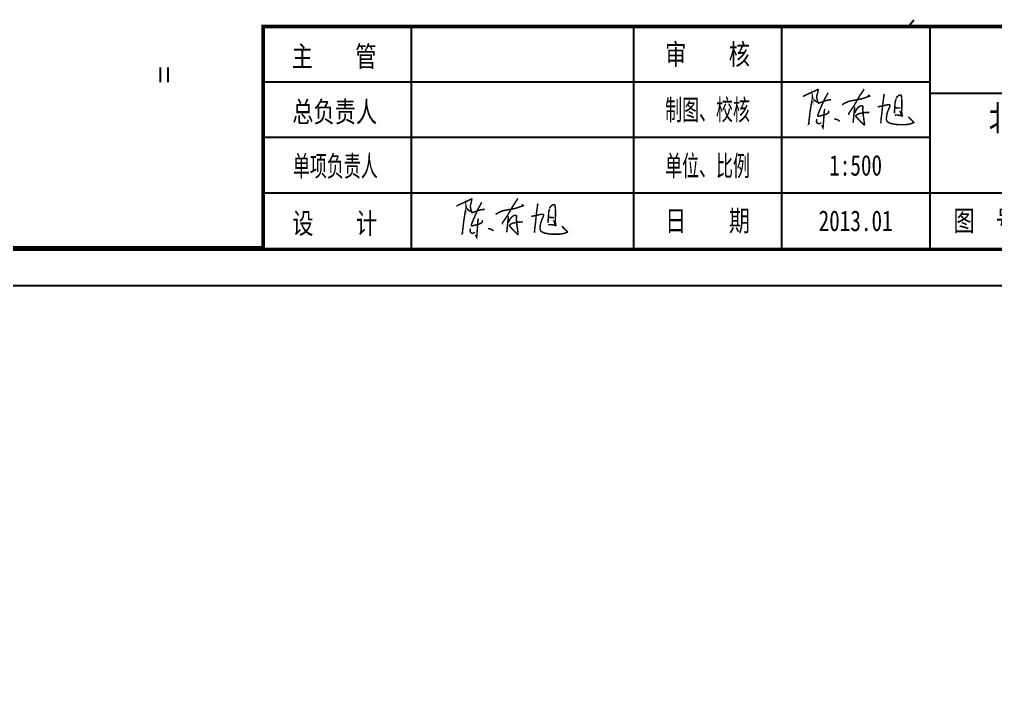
# Model space of a CAD drawing. Header units: inches. Extents: x 505347 to 508499, y 312634 to 313316.
# Drawn here: x 505725 to 505790.9, y 312634 to 312679.5 of the extents above; entities that cross this region are included whole.
import ezdxf
from ezdxf.enums import TextEntityAlignment as Align

# ---------------------------------------------------------------- set-up
doc = ezdxf.new("R2010")
doc.units = ezdxf.units.IN
doc.header["$LTSCALE"] = 0.5
doc.header["$MEASUREMENT"] = 0
for name, color, linetype in [('0_RDCAD', 2, 'Continuous'), ('1_RDCAD', 3, 'Continuous'), ('4_RDCAD', 7, 'Continuous'), ('BJ04', 7, 'Continuous'), ('BJ08', 7, 'Continuous'), ('BJ09', 7, 'Continuous'), ('PAPERFRAME', 7, 'Continuous'), ('通信管线', 7, 'Continuous')]:
    doc.layers.add(name, color=color, linetype=linetype)
doc.styles.add('HZ', font='simplex.shx', dxfattribs={"bigfont": 'hztxt'})
doc.styles.add('STYLE1', font='')
doc.styles.add('标题文字', font='', dxfattribs={"width": 0.68})
doc.styles.get('STYLE1').set_extended_font_data('SimSun')
doc.styles.get('标题文字').set_extended_font_data('SimSun')

# ---------------------------------------------------------------- blocks, each defined once
blk = doc.blocks.new('953')
for p, q in [((0, 2), (0, 0)), ((0, 0), (-0.87, 0.87)), ((-0.75, 0), (0.75, 0)), ((0.87, 0.87), (0, 0))]:
    blk.add_line(p, q)
blk = doc.blocks.new('9372')
blk.add_line((-0.01, -0.59), (1.19, -0.59))
blk.add_circle((0, 0), 0.6)
blk = doc.blocks.new('BC112')
for p, q in [((-0.49, -0.99), (-0.49, 1.01)), ((0.51, -0.99), (0.51, 1.01))]:
    blk.add_line(p, q)
blk = doc.blocks.new('B8211')
blk.add_hatch(color=256).paths.add_polyline_path([(0.25, 0, 1), (-0.25, 0, 1)])
blk.add_circle((0, 0), 0.25)
blk = doc.blocks.new('111111')
for p, q in [((518343.576, 303505.111), (518748.576, 303505.111)), ((518331.076, 303502.611), (518751.076, 303502.611))]:
    blk.add_line(p, q)
at = {"const_width": 0.35}
blk.add_lwpolyline([(518343.576, 303648.561), (518748.576, 303648.561), (518748.576, 303505.111), (518343.576, 303505.111)], close=True, dxfattribs=at)
blk = doc.blocks.new('RDCADTITLE')
at = {"ltscale": 10}
blk.add_line((-160, 30), (-130, 30), dxfattribs=at)
at = {"color": 0, "ltscale": 10}
blk.add_lwpolyline([(-180, 30, 0, 0, 0), (0, 30, 0.5, 180, 0)], format="xyseb", dxfattribs=at)
at = {"ltscale": 10, "const_width": 0.5}
blk.add_lwpolyline([(-180, 0), (-180, 30), (0, 30)], dxfattribs=at)
at = {"ltscale": 10}
blk.add_lwpolyline([(-180, 30), (0, 30), (-180, 30)], dxfattribs=at)
at = {"layer": '0_RDCAD', "color": 0}
for p, q in [((-180, 30), (-180, 0)), ((-160, 30), (-160, 0)), ((-130, 30), (-130, 0)), ((-110, 30), (-110, 0)), ((-90, 30), (-90, 0)), ((-90, 22.5), (-180, 22.5)), ((-90, 21), (0, 21)), ((-90, 15), (-180, 15)), ((0, 7.5), (-180, 7.5)), ((-180, 0), (0, 0))]:
    blk.add_line(p, q, dxfattribs=at)
at = {"layer": '1_RDCAD', "color": 0}
blk.add_line((0, 30), (-180, 30), dxfattribs=at)
at = {"style": 'STYLE1'}
for s, width, p in [('主    管', 0.75, (-170.43, 26.02)), ('总负责人', 0.75, (-170.35, 18.52)), ('单项负责人', 0.6, (-170.26, 11.19)), ('单位、比例', 0.6, (-120, 11.25)), ('设\u3000\u3000计', 0.75, (-170.35, 3.45))]:
    blk.add_text(s, height=2.8, dxfattribs=dict(at, width=width)).set_placement(p, align=Align.MIDDLE)
for s, width, p in [('审\u3000\u3000核', 0.75, (-120, 26.25)), ('制图、校核', 0.6, (-120, 18.75)), ('日\u3000\u3000期', 0.75, (-120, 3.75)), ('图  号', 0.75, (-82.5, 3.75))]:
    blk.add_text(s, height=2.8, dxfattribs=dict(at, width=width)).set_placement(p, align=Align.MIDDLE_CENTER)
at = {"style": 'STYLE1', "width": 0.75}
for tag, p in [('A1', (-145, 26.25)), ('B1', (-100, 26.25)), ('A3', (-145, 18.75)), ('B2', (-100, 18.75)), ('A4', (-145, 11.25)), ('B3', (-100, 11.25)), ('A4', (-145, 3.75)), ('B4', (-100, 3.75))]:
    blk.add_attdef(tag, text='', height=2.8, dxfattribs=at).set_placement(p, align=Align.MIDDLE_CENTER)
at = {"layer": '4_RDCAD', "style": '标题文字', "width": 0.65}
for tag, height, p in [('C2', 3.4, (-45, 17.95)), ('C3', 3.4, (-45, 11.75)), ('ZTSJ4-09-系统立项编码-流水号+设计阶段-专业代码-图号', 2.8, (-37.62, 3.75))]:
    blk.add_attdef(tag, text='', height=height, dxfattribs=at).set_placement(p, align=Align.MIDDLE_CENTER)
blk = doc.blocks.new('chencunxu')
at = {"const_width": 0.1}
for points in [[(1324.39, 542.404), (1324.474, 542.433), (1324.553, 542.479), (1324.663, 542.524), (1324.819, 542.598), (1325.061, 542.707), (1325.396, 542.872), (1325.415, 542.879), (1325.437, 542.865), (1325.429, 542.83), (1325.421, 542.796), (1325.414, 542.743), (1325.402, 542.663), (1325.383, 542.6), (1325.362, 542.542), (1325.358, 542.518), (1325.349, 542.469), (1325.339, 542.425), (1325.333, 542.377), (1325.345, 542.293), (1325.359, 542.225), (1325.382, 542.114), (1325.425, 542.021), (1325.445, 541.994), (1325.417, 541.996), (1325.345, 542.029), (1325.293, 542.062), (1325.253, 542.088), (1325.192, 542.137), (1325.151, 542.178), (1325.106, 542.229), (1325.063, 542.271), (1325.056, 542.312), (1325.046, 542.367), (1325.046, 542.307), (1325.042, 542.241), (1325.014, 542.116), (1324.992, 542.013), (1324.968, 541.902), (1324.955, 541.811), (1324.942, 541.711), (1324.923, 541.597), (1324.901, 541.461), (1324.889, 541.354), (1324.868, 541.215), (1324.855, 541.1), (1324.84, 540.957), (1324.824, 540.821), (1324.813, 540.737), (1324.802, 540.658), (1324.786, 540.54), (1324.815, 540.565), (1324.841, 540.62)], [(1326.106, 542.65), (1326.045, 542.541), (1325.999, 542.459), (1325.953, 542.378), (1325.92, 542.318), (1325.884, 542.254), (1325.849, 542.185), (1325.807, 542.082), (1325.755, 541.971), (1325.708, 541.873), (1325.678, 541.81), (1325.632, 541.697), (1325.591, 541.596), (1325.539, 541.477), (1325.491, 541.367), (1325.459, 541.294), (1325.444, 541.236), (1325.411, 541.156), (1325.395, 541.117), (1325.395, 541.083), (1325.419, 541.068), (1325.443, 541.054), (1325.708, 541.122), (1325.814, 541.149), (1325.975, 541.201), (1326.057, 541.245), (1326.112, 541.283), (1326.146, 541.314), (1326.152, 541.349), (1326.145, 541.383), (1326.123, 541.425), (1326.116, 541.439)], [(1327.048, 541.827), (1327.071, 541.848), (1327.114, 541.878), (1327.177, 541.92), (1327.222, 541.946), (1327.282, 541.972), (1327.39, 542.023), (1327.452, 542.052), (1327.584, 542.089), (1327.702, 542.115), (1327.874, 542.145), (1327.949, 542.158), (1328.066, 542.18), (1328.185, 542.202), (1328.326, 542.226), (1328.425, 542.254), (1328.554, 542.298), (1328.612, 542.318), (1328.709, 542.35), (1328.84, 542.396), (1328.878, 542.409), (1328.917, 542.423), (1328.91, 542.443), (1328.898, 542.452), (1328.877, 542.469), (1328.829, 542.488), (1328.789, 542.498)], [(1328.538, 542.915), (1328.507, 542.859), (1328.477, 542.805), (1328.438, 542.737), (1328.351, 542.618), (1328.314, 542.561), (1328.263, 542.482), (1328.23, 542.432), (1328.19, 542.364), (1328.144, 542.283), (1328.066, 542.146), (1328.006, 542.042), (1327.947, 541.942), (1327.884, 541.831), (1327.822, 541.738), (1327.763, 541.65), (1327.712, 541.573), (1327.688, 541.535), (1327.656, 541.484), (1327.588, 541.384), (1327.541, 541.32), (1327.517, 541.277), (1327.495, 541.237), (1327.495, 541.215), (1327.496, 541.208), (1327.505, 541.202), (1327.514, 541.202), (1327.524, 541.205), (1327.533, 541.211)], [(1329.905, 542.571), (1329.893, 542.542), (1329.883, 542.518), (1329.871, 542.488), (1329.864, 542.43), (1329.864, 542.388), (1329.855, 542.309), (1329.839, 542.203), (1329.816, 542.049), (1329.805, 541.972), (1329.79, 541.859), (1329.777, 541.74), (1329.764, 541.587), (1329.756, 541.486), (1329.739, 541.335), (1329.728, 541.214), (1329.713, 541.115), (1329.703, 541.047), (1329.691, 540.964), (1329.679, 540.83), (1329.673, 540.748), (1329.67, 540.691), (1329.668, 540.645), (1329.666, 540.59)], [(1330.677, 542.272), (1330.715, 542.316), (1330.739, 542.345), (1330.799, 542.408), (1330.845, 542.445), (1330.897, 542.476), (1330.938, 542.49), (1330.98, 542.497), (1331.006, 542.495), (1331.021, 542.49), (1331.037, 542.476), (1331.051, 542.451), (1331.059, 542.405), (1331.061, 542.366), (1331.072, 542.26), (1331.079, 542.152), (1331.084, 542.014), (1331.084, 541.867), (1331.081, 541.763), (1331.078, 541.671), (1331.076, 541.577), (1331.073, 541.474), (1331.071, 541.41), (1331.072, 541.369), (1331.073, 541.338), (1331.08, 541.292), (1331.085, 541.258), (1331.092, 541.217), (1331.098, 541.178), (1331.098, 541.152), (1331.103, 541.12), (1331.108, 541.083), (1331.108, 541.076), (1331.104, 541.069), (1331.099, 541.069), (1331.096, 541.071), (1331.094, 541.073), (1331.072, 541.116), (1331.054, 541.168), (1331.03, 541.24), (1331.016, 541.286), (1330.985, 541.351), (1330.976, 541.371), (1330.958, 541.399), (1330.941, 541.425)], [(1325.413, 541.926), (1325.475, 541.946), (1325.554, 541.983), (1325.686, 542.03), (1325.772, 542.06), (1325.902, 542.102), (1325.972, 542.125), (1326.085, 542.149), (1326.176, 542.167), (1326.233, 542.167), (1326.301, 542.193)], [(1327.862, 541.665), (1327.877, 541.669), (1327.888, 541.669), (1327.894, 541.665), (1327.899, 541.658), (1327.901, 541.645), (1327.902, 541.626), (1327.9, 541.609), (1327.896, 541.587), (1327.89, 541.561), (1327.881, 541.482), (1327.859, 541.331), (1327.844, 541.172), (1327.829, 541.008), (1327.815, 540.857), (1327.807, 540.773), (1327.791, 540.622)], [(1327.901, 541.275), (1327.918, 541.304), (1327.928, 541.332), (1327.944, 541.38), (1327.975, 541.44), (1328.003, 541.481), (1328.039, 541.546), (1328.103, 541.622), (1328.17, 541.689), (1328.223, 541.726), (1328.288, 541.758), (1328.344, 541.773), (1328.383, 541.776), (1328.41, 541.769), (1328.435, 541.749), (1328.449, 541.728), (1328.452, 541.683), (1328.452, 541.655), (1328.449, 541.62), (1328.443, 541.529), (1328.443, 541.471), (1328.449, 541.424), (1328.46, 541.347), (1328.466, 541.267), (1328.469, 541.157), (1328.482, 541.081), (1328.492, 541.024), (1328.507, 540.954), (1328.516, 540.877), (1328.522, 540.796), (1328.537, 540.701), (1328.55, 540.607), (1328.558, 540.537), (1328.557, 540.498), (1328.554, 540.471), (1328.547, 540.467), (1328.542, 540.468), (1328.534, 540.474), (1328.466, 540.542), (1328.298, 540.702), (1328.142, 540.87), (1328.048, 540.971), (1327.998, 541.024), (1327.985, 541.037), (1327.976, 541.061), (1327.976, 541.079), (1327.979, 541.096), (1327.983, 541.102), (1327.994, 541.117), (1328.038, 541.157), (1328.06, 541.17), (1328.112, 541.199), (1328.15, 541.216), (1328.188, 541.231), (1328.227, 541.246), (1328.274, 541.259), (1328.376, 541.28), (1328.488, 541.303), (1328.591, 541.312), (1328.692, 541.312), (1328.763, 541.315), (1328.883, 541.314)], [(1329.444, 541.7), (1329.526, 541.71), (1329.584, 541.723), (1329.666, 541.741), (1329.731, 541.755), (1329.796, 541.769), (1329.922, 541.796), (1330.005, 541.82), (1330.085, 541.832), (1330.134, 541.837), (1330.184, 541.84), (1330.218, 541.839), (1330.242, 541.833), (1330.259, 541.825), (1330.272, 541.816), (1330.281, 541.806), (1330.283, 541.796), (1330.275, 541.76), (1330.267, 541.735), (1330.258, 541.708), (1330.249, 541.674), (1330.226, 541.616), (1330.196, 541.548), (1330.165, 541.479), (1330.141, 541.416), (1330.114, 541.343), (1330.092, 541.269), (1330.073, 541.187), (1330.06, 541.113), (1330.049, 541.035), (1330.043, 540.973), (1330.039, 540.927), (1330.039, 540.901), (1330.039, 540.87), (1330.047, 540.832), (1330.051, 540.798), (1330.062, 540.766), (1330.104, 540.701), (1330.147, 540.665), (1330.192, 540.637), (1330.246, 540.612), (1330.317, 540.583), (1330.413, 540.557), (1330.608, 540.521), (1330.797, 540.499), (1330.979, 540.496), (1331.125, 540.495), (1331.275, 540.496), (1331.368, 540.497), (1331.48, 540.514), (1331.601, 540.533), (1331.723, 540.574), (1331.825, 540.606), (1331.894, 540.638), (1331.896, 540.645), (1331.894, 540.65), (1331.878, 540.668), (1331.822, 540.724), (1331.749, 540.795), (1331.675, 540.877), (1331.598, 540.951), (1331.569, 540.98), (1331.558, 540.991), (1331.54, 541.011), (1331.516, 541.029)], [(1330.68, 542.225), (1330.677, 542.18), (1330.667, 542.136), (1330.654, 542.1), (1330.638, 542.063), (1330.631, 542.034), (1330.629, 542.016), (1330.628, 541.988), (1330.626, 541.947), (1330.619, 541.831), (1330.6, 541.615), (1330.593, 541.537), (1330.587, 541.467), (1330.582, 541.371), (1330.583, 541.254)], [(1330.603, 541.644), (1330.65, 541.639), (1330.679, 541.636), (1330.716, 541.628), (1330.769, 541.625), (1330.828, 541.625), (1330.874, 541.626), (1330.911, 541.62), (1330.933, 541.613), (1330.933, 541.606), (1330.93, 541.599), (1330.922, 541.592), (1330.92, 541.585), (1330.914, 541.578)], [(1325.891, 541.553), (1325.868, 541.516), (1325.858, 541.482), (1325.849, 541.428), (1325.84, 541.378), (1325.837, 541.338), (1325.837, 541.302), (1325.829, 541.212), (1325.825, 541.108), (1325.805, 540.847), (1325.794, 540.7), (1325.774, 540.444), (1325.763, 540.281), (1325.729, 540.339), (1325.702, 540.403), (1325.683, 540.45)], [(1330.6, 541.117), (1330.632, 541.132), (1330.658, 541.139), (1330.7, 541.143), (1330.755, 541.144), (1330.81, 541.14), (1330.871, 541.133), (1330.922, 541.125), (1330.984, 541.11), (1331, 541.107), (1331.03, 541.1), (1331.049, 541.095)], [(1325.363, 540.864), (1325.348, 540.851), (1325.339, 540.837), (1325.329, 540.813), (1325.326, 540.799), (1325.323, 540.774), (1325.321, 540.752), (1325.32, 540.724), (1325.322, 540.693), (1325.327, 540.674), (1325.339, 540.643), (1325.371, 540.605), (1325.4, 540.582), (1325.422, 540.571), (1325.449, 540.56), (1325.474, 540.556), (1325.498, 540.556), (1325.519, 540.56), (1325.548, 540.569), (1325.57, 540.579), (1325.59, 540.591), (1325.609, 540.607), (1325.63, 540.625)], [(1326.53, 540.866), (1326.564, 540.865), (1326.595, 540.863), (1326.623, 540.861), (1326.661, 540.858), (1326.695, 540.844), (1326.727, 540.83), (1326.771, 540.811), (1326.807, 540.79), (1326.839, 540.76), (1326.873, 540.729), (1326.885, 540.705)]]:
    blk.add_lwpolyline(points, dxfattribs=at)

msp = doc.modelspace()

# ---------------------------------------------------------------- linework, layer by layer
at = {"layer": 'BJ04', "linetype": 'Continuous', "elevation": 82.3, "flags": 128}
for points in [[(505784.742, 312678.684), (505785.372, 312679.46)], [(505783.797, 312677.519), (505784.427, 312678.296)], [(505790.417, 312677.202), (505791.06, 312677.952), (505791.067, 312677.962)], [(505782.852, 312676.354), (505783.482, 312677.131)], [(505782.852, 312676.354), (505783.167, 312676.742)], [(505789.362, 312676.159), (505789.441, 312676.334), (505790.056, 312676.858)], [(505781.907, 312675.189), (505782.537, 312675.966)], [(505788.895, 312674.746), (505788.996, 312675.35), (505789.156, 312675.703)], [(505780.821, 312674.164), (505781.59, 312674.803)], [(505779.666, 312673.207), (505780.436, 312673.845)], [(505788.815, 312673.264), (505788.742, 312673.826), (505788.813, 312674.253)], [(505779.281, 312672.888), (505778.805, 312672.493), (505778.48, 312672.293)], [(505789.491, 312671.942), (505789.44, 312671.985), (505788.994, 312672.805)], [(505777.201, 312671.51), (505778.053, 312672.032)], [(505790.758, 312671.221), (505790.647, 312671.223), (505790.202, 312671.35), (505789.875, 312671.622)]]:
    msp.add_lwpolyline(points, dxfattribs=at)

# ---------------------------------------------------------------- block references
msp.add_blockref('111111', (-12917.139, 9158.888, 82.3))
at = {"layer": 'BJ08', "linetype": 'Continuous', "xscale": 0.5, "yscale": 0.5, "zscale": 0.5}
msp.add_blockref('B8211', (505789.577, 312671.766, 122.596), dxfattribs=at)
at = {"layer": 'BJ09', "linetype": 'Continuous', "xscale": 0.5, "yscale": 0.5, "zscale": 0.5}
for name, p in [('BC112', (505734.757, 312675.734, 82.3)), ('BC112', (505760.296, 312674.706, 82.3)), ('953', (505773.217, 312674.271, 82.3)), ('9372', (505779.414, 312674.28, 82.3)), ('BC112', (505746.185, 312673.41, 82.3))]:
    msp.add_blockref(name, p, dxfattribs=at)

# ---------------------------------------------------------------- texts
at = {"layer": 'BJ08', "linetype": 'Continuous', "style": 'HZ', "width": 0.8}
msp.add_text('40.13', height=1, dxfattribs=at).set_placement((505790.18, 312672.14, 82.3))

# ---------------------------------------------------------------- next in the draw order: wipeouts: each hides what was drawn before it
msp.add_wipeout([(505741.438, 312678.999), (505741.438, 312663.999), (505831.438, 312663.999), (505831.438, 312678.999)]).translate(0, 0, 82.3)

# ---------------------------------------------------------------- next in the draw order: linework, layer by layer
msp.add_point((505741.438, 312663.999, 82.3))
at = {"ltscale": 0.15873}
msp.add_point((505741.438, 312663.999, 82.3), dxfattribs=at)

# ---------------------------------------------------------------- next in the draw order: block references
at = {"layer": 'PAPERFRAME', "ltscale": 0.15873, "xscale": 0.5, "yscale": 0.5, "zscale": 0.5}
msp.add_blockref('RDCADTITLE', (505831.438, 312663.999, 82.3), dxfattribs=at).add_auto_attribs({'B3': '1:500', 'B4': '2013.01'})
at = {"layer": '通信管线', "color": 0, "linetype": 'Continuous'}
for p in [(504453.475, 312131.874, 82.3), (504430.089, 312124.472, 82.3)]:
    msp.add_blockref('chencunxu', p, dxfattribs=at)

# ---------------------------------------------------------------- next in the draw order: texts
at = {"color": 7, "lineweight": 25, "style": '标题文字', "width": 0.68}
msp.add_text('北京市2012年朝阳区育慧东路（安慧东里路-鼎成路）', height=1.75, dxfattribs=at).set_placement((505809.505, 312672.816, 82.3), align=Align.MIDDLE_CENTER)

doc.saveas('drawing.dxf')
